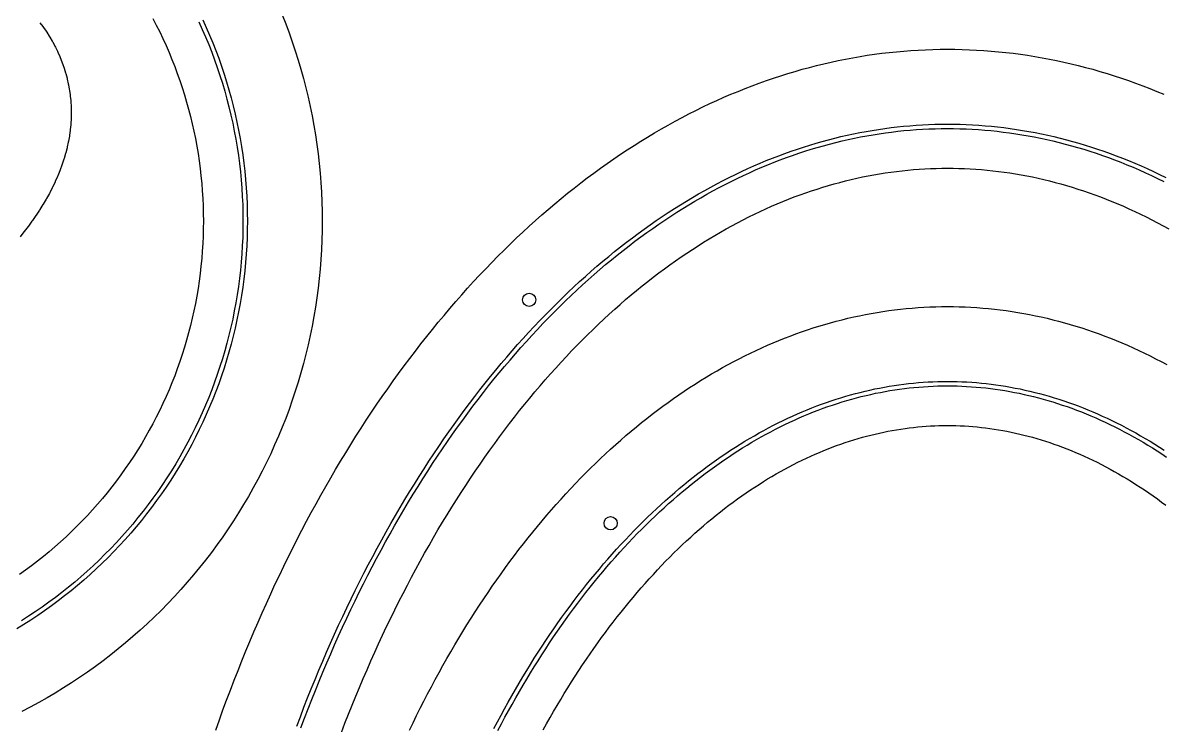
# Model space of a CAD drawing. Header units: metres. Extents: x 10 to 1210, y 10 to 2778.
# Drawn here: x 810 to 1069, y 1068.5 to 1228 of the extents above; entities that cross this region are included whole.
import ezdxf

# ---------------------------------------------------------------- set-up
doc = ezdxf.new("R2010")
doc.units = ezdxf.units.M
for name, color, linetype in [('ACIKLIK', 5, 'Continuous'), ('ASKI_DELIK', 6, 'Continuous'), ('CAM_SABLON', 4, 'Continuous'), ('DIS_KENAR_V91_Z3', 1, 'Continuous'), ('LAMBA_T4_Z4', 3, 'Continuous')]:
    doc.layers.add(name, color=color, linetype=linetype)

msp = doc.modelspace()

# ---------------------------------------------------------------- linework, layer by layer
at = {"layer": 'ACIKLIK'}
for points in [[(839.53, 1229.01), (840.32, 1227.49), (841.08, 1225.96), (841.82, 1224.42), (842.53, 1222.86), (843.21, 1221.29), (843.86, 1219.71), (844.49, 1218.12), (845.09, 1216.52), (845.66, 1214.91), (846.2, 1213.28), (846.72, 1211.65), (847.2, 1210.01), (847.66, 1208.36), (848.09, 1206.71), (848.49, 1205.04), (848.86, 1203.38), (849.2, 1201.7), (849.51, 1200.02), (849.79, 1198.33), (850.05, 1196.64), (850.27, 1194.94), (850.46, 1193.24), (850.63, 1191.54), (850.76, 1189.84), (850.86, 1188.13), (850.94, 1186.42), (850.98, 1184.71), (851, 1183), (851, 1183), (850.98, 1181.29), (850.94, 1179.58), (850.86, 1177.87), (850.76, 1176.16), (850.63, 1174.46), (850.46, 1172.76), (850.27, 1171.06), (850.05, 1169.36), (849.79, 1167.67), (849.51, 1165.98), (849.2, 1164.3), (848.86, 1162.62), (848.49, 1160.96), (848.09, 1159.29), (847.66, 1157.64), (847.2, 1155.99), (846.72, 1154.35), (846.2, 1152.72), (845.66, 1151.09), (845.09, 1149.48), (844.49, 1147.88), (843.86, 1146.29), (843.21, 1144.71), (842.53, 1143.14), (841.82, 1141.58), (841.08, 1140.04), (840.32, 1138.51), (839.53, 1136.99), (838.71, 1135.49), (837.87, 1134), (837, 1132.53), (836.11, 1131.07), (835.19, 1129.63), (834.24, 1128.2), (833.28, 1126.79), (832.28, 1125.4), (831.27, 1124.02), (830.22, 1122.67), (829.16, 1121.33), (828.07, 1120.01), (826.96, 1118.71), (825.83, 1117.43), (824.67, 1116.16), (823.49, 1114.92), (822.3, 1113.7), (821.08, 1112.51), (819.84, 1111.33), (818.57, 1110.17), (817.29, 1109.04), (815.99, 1107.93), (814.67, 1106.84), (813.33, 1105.78), (811.98, 1104.73), (810.6, 1103.72), (809.21, 1102.72)], [(882.37, 1066.91), (883.17, 1068.98), (883.98, 1071.04), (884.79, 1073.09), (885.62, 1075.12), (886.46, 1077.14), (887.31, 1079.15), (888.17, 1081.15), (889.04, 1083.13), (889.92, 1085.09), (890.81, 1087.05), (891.72, 1088.99), (892.63, 1090.92), (893.55, 1092.83), (894.48, 1094.72), (895.42, 1096.61), (896.37, 1098.47), (897.33, 1100.33), (898.29, 1102.17), (899.27, 1103.99), (900.26, 1105.8), (901.25, 1107.59), (902.26, 1109.36), (903.27, 1111.12), (904.29, 1112.87), (905.32, 1114.6), (906.36, 1116.31), (907.41, 1118.01), (908.46, 1119.69), (909.52, 1121.35), (910.59, 1122.99), (911.67, 1124.62), (912.76, 1126.24), (913.85, 1127.83), (914.95, 1129.41), (916.06, 1130.97), (917.17, 1132.51), (918.29, 1134.04), (919.42, 1135.55), (920.56, 1137.04), (921.7, 1138.51), (922.84, 1139.96), (924, 1141.4), (925.16, 1142.82), (926.32, 1144.22), (927.5, 1145.6), (928.67, 1146.96), (929.86, 1148.31), (931.04, 1149.63), (932.24, 1150.94), (933.44, 1152.23), (934.64, 1153.5), (935.85, 1154.75), (937.06, 1155.98), (938.28, 1157.19), (939.5, 1158.39), (940.73, 1159.56), (941.96, 1160.72), (943.19, 1161.85), (944.43, 1162.97), (945.67, 1164.07), (946.91, 1165.15), (948.16, 1166.21), (949.41, 1167.24), (950.67, 1168.26), (951.92, 1169.26), (953.18, 1170.25), (954.45, 1171.21), (955.71, 1172.15), (956.98, 1173.07), (958.25, 1173.97), (959.52, 1174.86), (960.79, 1175.72), (962.07, 1176.57), (963.35, 1177.39), (964.62, 1178.2), (965.9, 1178.98), (967.19, 1179.75), (968.47, 1180.5), (969.75, 1181.23), (971.04, 1181.93), (972.32, 1182.62), (973.61, 1183.29), (974.9, 1183.94), (976.19, 1184.58), (977.48, 1185.19), (978.77, 1185.78), (980.05, 1186.36), (981.34, 1186.91), (982.63, 1187.45), (983.93, 1187.96), (985.22, 1188.46), (986.51, 1188.94), (987.8, 1189.4), (989.09, 1189.85), (990.38, 1190.27), (991.67, 1190.68), (992.96, 1191.06), (994.25, 1191.43), (995.54, 1191.78), (996.83, 1192.11), (998.12, 1192.43), (999.41, 1192.72), (1000.7, 1193), (1001.98, 1193.26), (1003.27, 1193.5), (1004.56, 1193.72), (1005.85, 1193.92), (1007.14, 1194.11), (1008.42, 1194.28), (1009.71, 1194.43), (1011, 1194.56), (1012.28, 1194.68), (1013.57, 1194.78), (1014.86, 1194.86), (1016.14, 1194.92), (1017.43, 1194.96), (1018.71, 1194.99), (1020, 1195), (1021.29, 1194.99), (1022.57, 1194.96), (1023.86, 1194.92), (1025.14, 1194.86), (1026.43, 1194.78), (1027.72, 1194.68), (1029, 1194.56), (1030.29, 1194.43), (1031.58, 1194.28), (1032.86, 1194.11), (1034.15, 1193.92), (1035.44, 1193.72), (1036.73, 1193.5), (1038.02, 1193.26), (1039.3, 1193), (1040.59, 1192.72), (1041.88, 1192.43), (1043.17, 1192.11), (1044.46, 1191.78), (1045.75, 1191.43), (1047.04, 1191.06), (1048.33, 1190.68), (1049.62, 1190.27), (1050.91, 1189.85), (1052.2, 1189.4), (1053.49, 1188.94), (1054.78, 1188.46), (1056.07, 1187.96), (1057.37, 1187.45), (1058.66, 1186.91), (1059.95, 1186.36), (1061.23, 1185.78), (1062.52, 1185.19), (1063.81, 1184.58), (1065.1, 1183.94), (1066.39, 1183.29), (1067.68, 1182.62), (1068.96, 1181.93), (1070.25, 1181.23)], [(928.18, 1067.47), (928.96, 1068.88), (929.75, 1070.27), (930.55, 1071.66), (931.35, 1073.03), (932.16, 1074.38), (932.97, 1075.73), (933.8, 1077.06), (934.62, 1078.38), (935.46, 1079.68), (936.3, 1080.97), (937.14, 1082.25), (937.99, 1083.51), (938.85, 1084.76), (939.71, 1085.99), (940.57, 1087.22), (941.45, 1088.42), (942.32, 1089.62), (943.2, 1090.79), (944.09, 1091.96), (944.98, 1093.11), (945.88, 1094.24), (946.78, 1095.36), (947.68, 1096.47), (948.59, 1097.56), (949.5, 1098.64), (950.42, 1099.7), (951.34, 1100.75), (952.27, 1101.78), (953.2, 1102.79), (954.13, 1103.8), (955.06, 1104.78), (956, 1105.75), (956.94, 1106.71), (957.89, 1107.65), (958.83, 1108.58), (959.78, 1109.49), (960.73, 1110.38), (961.69, 1111.26), (962.65, 1112.12), (963.61, 1112.97), (964.57, 1113.8), (965.53, 1114.62), (966.5, 1115.42), (967.46, 1116.21), (968.43, 1116.98), (969.4, 1117.74), (970.37, 1118.48), (971.35, 1119.2), (972.32, 1119.91), (973.3, 1120.6), (974.27, 1121.28), (975.25, 1121.95), (976.23, 1122.59), (977.21, 1123.22), (978.19, 1123.84), (979.16, 1124.44), (980.14, 1125.03), (981.12, 1125.6), (982.1, 1126.16), (983.08, 1126.7), (984.06, 1127.22), (985.05, 1127.73), (986.03, 1128.23), (987, 1128.71), (987.98, 1129.17), (988.96, 1129.62), (989.94, 1130.06), (990.92, 1130.48), (991.9, 1130.89), (992.88, 1131.28), (993.85, 1131.66), (994.83, 1132.02), (995.81, 1132.37), (996.78, 1132.7), (997.75, 1133.02), (998.73, 1133.33), (999.7, 1133.62), (1000.67, 1133.9), (1001.65, 1134.16), (1002.62, 1134.41), (1003.59, 1134.65), (1004.56, 1134.87), (1005.52, 1135.08), (1006.49, 1135.27), (1007.46, 1135.45), (1008.43, 1135.62), (1009.39, 1135.77), (1010.36, 1135.91), (1011.33, 1136.04), (1012.29, 1136.15), (1013.25, 1136.25), (1014.22, 1136.34), (1015.18, 1136.41), (1016.15, 1136.47), (1017.11, 1136.52), (1018.07, 1136.55), (1019.04, 1136.57), (1020, 1136.58), (1020.96, 1136.57), (1021.93, 1136.55), (1022.89, 1136.52), (1023.85, 1136.47), (1024.82, 1136.41), (1025.78, 1136.34), (1026.75, 1136.25), (1027.71, 1136.15), (1028.67, 1136.04), (1029.64, 1135.91), (1030.61, 1135.77), (1031.57, 1135.62), (1032.54, 1135.45), (1033.51, 1135.27), (1034.48, 1135.08), (1035.44, 1134.87), (1036.41, 1134.65), (1037.38, 1134.41), (1038.35, 1134.16), (1039.33, 1133.9), (1040.3, 1133.62), (1041.27, 1133.33), (1042.25, 1133.02), (1043.22, 1132.7), (1044.19, 1132.37), (1045.17, 1132.02), (1046.15, 1131.66), (1047.12, 1131.28), (1048.1, 1130.89), (1049.08, 1130.48), (1050.06, 1130.06), (1051.04, 1129.62), (1052.02, 1129.17), (1053, 1128.71), (1053.97, 1128.23), (1054.95, 1127.73), (1055.94, 1127.22), (1056.92, 1126.7), (1057.9, 1126.16), (1058.88, 1125.6), (1059.86, 1125.03), (1060.84, 1124.44), (1061.81, 1123.84), (1062.79, 1123.22), (1063.77, 1122.59), (1064.75, 1121.95), (1065.73, 1121.28), (1066.7, 1120.6), (1067.68, 1119.91), (1068.65, 1119.2), (1069.63, 1118.48)]]:
    msp.add_lwpolyline(points, dxfattribs=at)
at = {"layer": 'ASKI_DELIK'}
for centre in [(925, 1165.11), (943.5, 1114.39)]:
    msp.add_circle(centre, 1.5, dxfattribs=at)
at = {"layer": 'CAM_SABLON'}
for points in [[(849.97, 1228.22), (850.75, 1226.52), (851.49, 1224.81), (852.21, 1223.08), (852.89, 1221.35), (853.55, 1219.6), (854.17, 1217.84), (854.76, 1216.06), (855.32, 1214.28), (855.85, 1212.49), (856.35, 1210.69), (856.82, 1208.89), (857.26, 1207.07), (857.66, 1205.25), (858.03, 1203.42), (858.37, 1201.58), (858.68, 1199.74), (858.96, 1197.89), (859.2, 1196.04), (859.41, 1194.18), (859.59, 1192.33), (859.74, 1190.46), (859.85, 1188.6), (859.93, 1186.73), (859.98, 1184.87), (860, 1183), (860, 1183), (859.98, 1181.13), (859.93, 1179.27), (859.85, 1177.4), (859.74, 1175.54), (859.59, 1173.67), (859.41, 1171.82), (859.2, 1169.96), (858.96, 1168.11), (858.68, 1166.26), (858.37, 1164.42), (858.03, 1162.58), (857.66, 1160.75), (857.26, 1158.93), (856.82, 1157.11), (856.35, 1155.31), (855.85, 1153.51), (855.32, 1151.72), (854.76, 1149.94), (854.17, 1148.16), (853.55, 1146.4), (852.89, 1144.65), (852.21, 1142.92), (851.49, 1141.19), (850.75, 1139.48), (849.97, 1137.78), (849.17, 1136.09), (848.34, 1134.42), (847.47, 1132.77), (846.58, 1131.13), (845.66, 1129.5), (844.72, 1127.89), (843.74, 1126.3), (842.74, 1124.72), (841.71, 1123.17), (840.65, 1121.63), (839.56, 1120.11), (838.45, 1118.61), (837.32, 1117.12), (836.15, 1115.66), (834.97, 1114.22), (833.75, 1112.8), (832.52, 1111.4), (831.25, 1110.03), (829.97, 1108.67), (828.66, 1107.34), (827.33, 1106.03), (825.97, 1104.75), (824.6, 1103.48), (823.2, 1102.25), (821.78, 1101.03), (820.34, 1099.85), (818.88, 1098.68), (817.39, 1097.55), (815.89, 1096.44), (814.37, 1095.35), (812.83, 1094.29), (811.28, 1093.26), (809.7, 1092.26)], [(873.16, 1067.97), (873.96, 1070.11), (874.78, 1072.24), (875.61, 1074.35), (876.45, 1076.45), (877.3, 1078.54), (878.16, 1080.62), (879.04, 1082.69), (879.92, 1084.74), (880.82, 1086.78), (881.72, 1088.8), (882.64, 1090.81), (883.57, 1092.81), (884.5, 1094.79), (885.45, 1096.76), (886.41, 1098.72), (887.38, 1100.66), (888.36, 1102.58), (889.35, 1104.49), (890.35, 1106.39), (891.36, 1108.27), (892.37, 1110.14), (893.4, 1111.99), (894.44, 1113.82), (895.49, 1115.64), (896.54, 1117.45), (897.61, 1119.23), (898.68, 1121.01), (899.76, 1122.76), (900.86, 1124.5), (901.96, 1126.22), (903.07, 1127.93), (904.18, 1129.62), (905.31, 1131.29), (906.45, 1132.95), (907.59, 1134.59), (908.74, 1136.21), (909.9, 1137.81), (911.06, 1139.4), (912.24, 1140.97), (913.42, 1142.52), (914.61, 1144.05), (915.8, 1145.57), (917.01, 1147.07), (918.22, 1148.55), (919.43, 1150.01), (920.66, 1151.45), (921.89, 1152.88), (923.13, 1154.28), (924.37, 1155.67), (925.62, 1157.04), (926.88, 1158.39), (928.14, 1159.72), (929.41, 1161.03), (930.68, 1162.33), (931.96, 1163.6), (933.24, 1164.86), (934.53, 1166.09), (935.83, 1167.31), (937.13, 1168.51), (938.43, 1169.68), (939.74, 1170.84), (941.06, 1171.98), (942.37, 1173.1), (943.7, 1174.2), (945.02, 1175.28), (946.36, 1176.34), (947.69, 1177.38), (949.03, 1178.4), (950.37, 1179.4), (951.72, 1180.38), (953.07, 1181.34), (954.43, 1182.28), (955.78, 1183.2), (957.14, 1184.1), (958.51, 1184.98), (959.87, 1185.84), (961.24, 1186.68), (962.61, 1187.5), (963.99, 1188.3), (965.36, 1189.08), (966.74, 1189.84), (968.12, 1190.58), (969.5, 1191.3), (970.89, 1192), (972.27, 1192.68), (973.66, 1193.34), (975.05, 1193.98), (976.44, 1194.6), (977.84, 1195.2), (979.23, 1195.78), (980.63, 1196.34), (982.03, 1196.88), (983.42, 1197.4), (984.82, 1197.9), (986.22, 1198.38), (987.63, 1198.84), (989.03, 1199.28), (990.43, 1199.7), (991.83, 1200.1), (993.24, 1200.48), (994.64, 1200.84), (996.05, 1201.19), (997.46, 1201.51), (998.86, 1201.81), (1000.27, 1202.09), (1001.68, 1202.36), (1003.09, 1202.6), (1004.49, 1202.82), (1005.9, 1203.03), (1007.31, 1203.21), (1008.72, 1203.38), (1010.13, 1203.52), (1011.54, 1203.65), (1012.95, 1203.76), (1014.36, 1203.84), (1015.77, 1203.91), (1017.18, 1203.96), (1018.59, 1203.99), (1020, 1204), (1021.41, 1203.99), (1022.82, 1203.96), (1024.23, 1203.91), (1025.64, 1203.84), (1027.05, 1203.76), (1028.46, 1203.65), (1029.87, 1203.52), (1031.28, 1203.38), (1032.69, 1203.21), (1034.1, 1203.03), (1035.51, 1202.82), (1036.91, 1202.6), (1038.32, 1202.36), (1039.73, 1202.09), (1041.14, 1201.81), (1042.54, 1201.51), (1043.95, 1201.19), (1045.36, 1200.84), (1046.76, 1200.48), (1048.17, 1200.1), (1049.57, 1199.7), (1050.97, 1199.28), (1052.37, 1198.84), (1053.78, 1198.38), (1055.18, 1197.9), (1056.58, 1197.4), (1057.97, 1196.88), (1059.37, 1196.34), (1060.77, 1195.78), (1062.16, 1195.2), (1063.56, 1194.6), (1064.95, 1193.98), (1066.34, 1193.34), (1067.73, 1192.68), (1069.11, 1192)], [(917.9, 1067.33), (918.69, 1068.84), (919.49, 1070.33), (920.3, 1071.81), (921.11, 1073.28), (921.94, 1074.73), (922.77, 1076.17), (923.6, 1077.6), (924.45, 1079.02), (925.3, 1080.42), (926.15, 1081.81), (927.02, 1083.19), (927.89, 1084.55), (928.77, 1085.91), (929.65, 1087.24), (930.54, 1088.57), (931.44, 1089.88), (932.35, 1091.17), (933.26, 1092.45), (934.17, 1093.72), (935.09, 1094.98), (936.02, 1096.22), (936.95, 1097.44), (937.89, 1098.65), (938.84, 1099.85), (939.79, 1101.03), (940.74, 1102.2), (941.7, 1103.35), (942.67, 1104.49), (943.64, 1105.61), (944.61, 1106.72), (945.59, 1107.81), (946.58, 1108.89), (947.57, 1109.96), (948.56, 1111), (949.56, 1112.04), (950.56, 1113.05), (951.56, 1114.06), (952.57, 1115.04), (953.59, 1116.01), (954.61, 1116.97), (955.63, 1117.91), (956.65, 1118.84), (957.68, 1119.74), (958.71, 1120.64), (959.74, 1121.52), (960.78, 1122.38), (961.82, 1123.22), (962.87, 1124.05), (963.91, 1124.87), (964.96, 1125.67), (966.01, 1126.45), (967.07, 1127.22), (968.12, 1127.97), (969.18, 1128.7), (970.24, 1129.42), (971.3, 1130.12), (972.37, 1130.81), (973.43, 1131.48), (974.5, 1132.14), (975.57, 1132.78), (976.64, 1133.4), (977.71, 1134.01), (978.79, 1134.6), (979.86, 1135.18), (980.94, 1135.74), (982.01, 1136.28), (983.09, 1136.81), (984.17, 1137.33), (985.25, 1137.82), (986.33, 1138.3), (987.41, 1138.77), (988.5, 1139.22), (989.58, 1139.65), (990.66, 1140.07), (991.75, 1140.48), (992.83, 1140.86), (993.92, 1141.23), (995, 1141.59), (996.09, 1141.93), (997.17, 1142.26), (998.26, 1142.57), (999.35, 1142.86), (1000.43, 1143.14), (1001.52, 1143.41), (1002.61, 1143.65), (1003.69, 1143.89), (1004.78, 1144.11), (1005.87, 1144.31), (1006.95, 1144.5), (1008.04, 1144.67), (1009.13, 1144.83), (1010.22, 1144.97), (1011.3, 1145.1), (1012.39, 1145.21), (1013.48, 1145.31), (1014.56, 1145.39), (1015.65, 1145.46), (1016.74, 1145.51), (1017.83, 1145.55), (1018.91, 1145.57), (1020, 1145.58), (1021.09, 1145.57), (1022.17, 1145.55), (1023.26, 1145.51), (1024.35, 1145.46), (1025.44, 1145.39), (1026.52, 1145.31), (1027.61, 1145.21), (1028.7, 1145.1), (1029.78, 1144.97), (1030.87, 1144.83), (1031.96, 1144.67), (1033.05, 1144.5), (1034.13, 1144.31), (1035.22, 1144.11), (1036.31, 1143.89), (1037.39, 1143.65), (1038.48, 1143.41), (1039.57, 1143.14), (1040.65, 1142.86), (1041.74, 1142.57), (1042.83, 1142.26), (1043.91, 1141.93), (1045, 1141.59), (1046.08, 1141.23), (1047.17, 1140.86), (1048.25, 1140.48), (1049.34, 1140.07), (1050.42, 1139.65), (1051.5, 1139.22), (1052.59, 1138.77), (1053.67, 1138.3), (1054.75, 1137.82), (1055.83, 1137.33), (1056.91, 1136.81), (1057.99, 1136.28), (1059.06, 1135.74), (1060.14, 1135.18), (1061.21, 1134.6), (1062.29, 1134.01), (1063.36, 1133.4), (1064.43, 1132.78), (1065.5, 1132.14), (1066.57, 1131.48), (1067.63, 1130.81), (1068.7, 1130.12), (1069.76, 1129.42)]]:
    msp.add_lwpolyline(points, dxfattribs=at)
at = {"layer": 'DIS_KENAR_V91_Z3'}
for points in [[(813.88, 1228.03), (814.54, 1227.15), (814.67, 1226.97), (815.29, 1226.08), (815.42, 1225.89), (816, 1224.97), (816.12, 1224.78), (816.67, 1223.85), (816.78, 1223.65), (817.29, 1222.7), (817.4, 1222.5), (817.87, 1221.53), (817.97, 1221.32), (818.4, 1220.35), (818.49, 1220.13), (818.88, 1219.14), (818.96, 1218.92), (819.32, 1217.92), (819.39, 1217.7), (819.7, 1216.68), (819.77, 1216.46), (820.04, 1215.43), (820.1, 1215.2), (820.33, 1214.17), (820.38, 1213.94), (820.56, 1212.9), (820.6, 1212.66), (820.75, 1211.62), (820.78, 1211.38), (820.88, 1210.33), (820.9, 1210.09), (820.97, 1209.03), (820.98, 1208.79), (821, 1207.72), (821, 1207.49), (820.98, 1206.42), (820.97, 1206.18), (820.9, 1205.1), (820.88, 1204.87), (820.78, 1203.79), (820.75, 1203.56), (820.6, 1202.47), (820.57, 1202.25), (820.37, 1201.16), (820.33, 1200.94), (820.1, 1199.84), (820.05, 1199.63), (819.77, 1198.52), (819.71, 1198.32), (819.39, 1197.21), (819.32, 1197.01), (818.96, 1195.9), (818.89, 1195.71), (818.48, 1194.59), (818.41, 1194.41), (817.96, 1193.29), (817.88, 1193.12), (817.38, 1191.99), (817.31, 1191.83), (816.77, 1190.7), (816.69, 1190.54), (816.1, 1189.42), (816.02, 1189.27), (815.4, 1188.14), (815.31, 1187.99), (814.65, 1186.86), (814.57, 1186.73), (813.86, 1185.6), (813.78, 1185.47), (813.03, 1184.34), (812.95, 1184.22), (812.16, 1183.09), (812.08, 1182.98), (811.25, 1181.85), (811.18, 1181.75), (810.31, 1180.61), (810.24, 1180.52), (809.37, 1179.43)], [(868.9, 1229.83), (869.7, 1227.8), (870.46, 1225.75), (871.19, 1223.7), (871.88, 1221.63), (872.54, 1219.55), (873.16, 1217.45), (873.74, 1215.35), (874.29, 1213.24), (874.8, 1211.12), (875.27, 1208.99), (875.7, 1206.85), (876.1, 1204.71), (876.46, 1202.55), (876.78, 1200.4), (877.07, 1198.23), (877.32, 1196.07), (877.52, 1193.89), (877.7, 1191.72), (877.83, 1189.54), (877.92, 1187.36), (877.98, 1185.18), (878, 1183), (878, 1183), (877.98, 1180.82), (877.92, 1178.64), (877.83, 1176.46), (877.7, 1174.28), (877.52, 1172.11), (877.32, 1169.93), (877.07, 1167.77), (876.78, 1165.6), (876.46, 1163.45), (876.1, 1161.29), (875.7, 1159.15), (875.27, 1157.01), (874.8, 1154.88), (874.29, 1152.76), (873.74, 1150.65), (873.16, 1148.55), (872.54, 1146.45), (871.88, 1144.37), (871.19, 1142.3), (870.46, 1140.25), (869.7, 1138.2), (868.9, 1136.17), (868.06, 1134.16), (867.19, 1132.16), (866.29, 1130.17), (865.35, 1128.2), (864.38, 1126.25), (863.37, 1124.32), (862.33, 1122.4), (861.25, 1120.5), (860.15, 1118.62), (859.01, 1116.76), (857.83, 1114.92), (856.63, 1113.1), (855.39, 1111.3), (854.13, 1109.53), (852.83, 1107.77), (851.5, 1106.04), (850.14, 1104.33), (848.76, 1102.65), (847.34, 1100.99), (845.89, 1099.36), (844.42, 1097.75), (842.92, 1096.17), (841.39, 1094.61), (839.83, 1093.08), (838.25, 1091.58), (836.64, 1090.11), (835.01, 1088.66), (833.35, 1087.24), (831.67, 1085.86), (829.96, 1084.5), (828.23, 1083.17), (826.47, 1081.87), (824.7, 1080.61), (822.9, 1079.37), (821.08, 1078.17), (819.24, 1076.99), (817.38, 1075.85), (815.5, 1074.75), (813.6, 1073.67), (811.68, 1072.63), (809.75, 1071.62)], [(853.82, 1067.44), (854.63, 1069.73), (855.46, 1072), (856.29, 1074.26), (857.14, 1076.51), (858, 1078.75), (858.87, 1080.98), (859.76, 1083.19), (860.65, 1085.39), (861.56, 1087.58), (862.48, 1089.76), (863.42, 1091.92), (864.36, 1094.07), (865.32, 1096.21), (866.29, 1098.34), (867.27, 1100.45), (868.26, 1102.54), (869.26, 1104.63), (870.28, 1106.7), (871.3, 1108.75), (872.34, 1110.8), (873.39, 1112.82), (874.45, 1114.84), (875.52, 1116.83), (876.61, 1118.82), (877.7, 1120.79), (878.8, 1122.74), (879.92, 1124.68), (881.04, 1126.6), (882.18, 1128.51), (883.33, 1130.4), (884.48, 1132.27), (885.65, 1134.13), (886.83, 1135.98), (888.01, 1137.8), (889.21, 1139.61), (890.42, 1141.41), (891.64, 1143.18), (892.87, 1144.94), (894.1, 1146.69), (895.35, 1148.41), (896.6, 1150.12), (897.87, 1151.81), (899.15, 1153.49), (900.43, 1155.14), (901.72, 1156.78), (903.02, 1158.4), (904.34, 1160.01), (905.66, 1161.59), (906.98, 1163.16), (908.32, 1164.71), (909.67, 1166.23), (911.02, 1167.75), (912.38, 1169.24), (913.75, 1170.71), (915.13, 1172.17), (916.52, 1173.6), (917.91, 1175.02), (919.32, 1176.41), (920.73, 1177.79), (922.14, 1179.15), (923.57, 1180.49), (925, 1181.81), (926.44, 1183.11), (927.89, 1184.39), (929.34, 1185.65), (930.8, 1186.88), (932.27, 1188.1), (933.74, 1189.3), (935.22, 1190.48), (936.71, 1191.64), (938.2, 1192.78), (939.7, 1193.89), (941.21, 1194.99), (942.72, 1196.06), (944.24, 1197.12), (945.76, 1198.15), (947.29, 1199.16), (948.82, 1200.16), (950.36, 1201.13), (951.91, 1202.07), (953.46, 1203), (955.02, 1203.91), (956.58, 1204.79), (958.14, 1205.66), (959.71, 1206.5), (961.29, 1207.32), (962.87, 1208.12), (964.45, 1208.89), (966.04, 1209.65), (967.63, 1210.38), (969.22, 1211.09), (970.82, 1211.78), (972.43, 1212.44), (974.03, 1213.09), (975.65, 1213.71), (977.26, 1214.31), (978.88, 1214.89), (980.5, 1215.44), (982.12, 1215.98), (983.75, 1216.49), (985.38, 1216.98), (987.01, 1217.44), (988.64, 1217.89), (990.28, 1218.31), (991.92, 1218.7), (993.56, 1219.08), (995.2, 1219.43), (996.84, 1219.76), (998.49, 1220.07), (1000.14, 1220.36), (1001.79, 1220.62), (1003.44, 1220.86), (1005.09, 1221.08), (1006.75, 1221.27), (1008.4, 1221.44), (1010.06, 1221.59), (1011.71, 1221.71), (1013.37, 1221.82), (1015.03, 1221.9), (1016.68, 1221.95), (1018.34, 1221.99), (1020, 1222), (1021.66, 1221.99), (1023.32, 1221.95), (1024.97, 1221.9), (1026.63, 1221.82), (1028.29, 1221.71), (1029.94, 1221.59), (1031.6, 1221.44), (1033.25, 1221.27), (1034.91, 1221.08), (1036.56, 1220.86), (1038.21, 1220.62), (1039.86, 1220.36), (1041.51, 1220.07), (1043.16, 1219.76), (1044.8, 1219.43), (1046.44, 1219.08), (1048.08, 1218.7), (1049.72, 1218.31), (1051.36, 1217.89), (1052.99, 1217.44), (1054.62, 1216.98), (1056.25, 1216.49), (1057.88, 1215.98), (1059.5, 1215.44), (1061.12, 1214.89), (1062.74, 1214.31), (1064.35, 1213.71), (1065.97, 1213.09), (1067.57, 1212.44), (1069.18, 1211.78)], [(897.81, 1067.39), (898.62, 1069.06), (899.43, 1070.73), (900.26, 1072.39), (901.1, 1074.03), (901.94, 1075.66), (902.8, 1077.28), (903.66, 1078.89), (904.53, 1080.49), (905.41, 1082.07), (906.3, 1083.65), (907.2, 1085.21), (908.1, 1086.76), (909.02, 1088.29), (909.94, 1089.81), (910.87, 1091.32), (911.81, 1092.82), (912.76, 1094.31), (913.72, 1095.78), (914.68, 1097.23), (915.65, 1098.68), (916.63, 1100.11), (917.62, 1101.53), (918.62, 1102.93), (919.62, 1104.32), (920.63, 1105.7), (921.65, 1107.06), (922.68, 1108.41), (923.71, 1109.74), (924.76, 1111.06), (925.8, 1112.37), (926.86, 1113.66), (927.92, 1114.93), (928.99, 1116.19), (930.07, 1117.44), (931.15, 1118.67), (932.24, 1119.89), (933.34, 1121.09), (934.44, 1122.28), (935.55, 1123.45), (936.67, 1124.6), (937.79, 1125.75), (938.92, 1126.87), (940.06, 1127.98), (941.2, 1129.07), (942.35, 1130.15), (943.5, 1131.21), (944.66, 1132.26), (945.82, 1133.29), (946.99, 1134.3), (948.17, 1135.3), (949.35, 1136.28), (950.54, 1137.25), (951.73, 1138.2), (952.93, 1139.13), (954.13, 1140.05), (955.34, 1140.94), (956.55, 1141.83), (957.77, 1142.69), (958.99, 1143.54), (960.22, 1144.37), (961.45, 1145.19), (962.69, 1145.99), (963.93, 1146.77), (965.17, 1147.53), (966.42, 1148.28), (967.67, 1149.01), (968.93, 1149.72), (970.19, 1150.42), (971.45, 1151.09), (972.72, 1151.75), (973.99, 1152.4), (975.27, 1153.02), (976.55, 1153.63), (977.83, 1154.22), (979.11, 1154.79), (980.4, 1155.35), (981.69, 1155.88), (982.99, 1156.4), (984.28, 1156.9), (985.58, 1157.39), (986.88, 1157.85), (988.19, 1158.3), (989.5, 1158.73), (990.81, 1159.14), (992.12, 1159.53), (993.43, 1159.91), (994.75, 1160.27), (996.07, 1160.6), (997.39, 1160.93), (998.71, 1161.23), (1000.03, 1161.51), (1001.35, 1161.78), (1002.68, 1162.03), (1004.01, 1162.26), (1005.34, 1162.47), (1006.67, 1162.66), (1008, 1162.83), (1009.33, 1162.99), (1010.66, 1163.13), (1011.99, 1163.25), (1013.33, 1163.35), (1014.66, 1163.43), (1015.99, 1163.5), (1017.33, 1163.54), (1018.66, 1163.57), (1020, 1163.58), (1021.34, 1163.57), (1022.67, 1163.54), (1024.01, 1163.5), (1025.34, 1163.43), (1026.67, 1163.35), (1028.01, 1163.25), (1029.34, 1163.13), (1030.67, 1162.99), (1032, 1162.83), (1033.33, 1162.66), (1034.66, 1162.47), (1035.99, 1162.26), (1037.32, 1162.03), (1038.65, 1161.78), (1039.97, 1161.51), (1041.29, 1161.23), (1042.61, 1160.93), (1043.93, 1160.6), (1045.25, 1160.27), (1046.57, 1159.91), (1047.88, 1159.53), (1049.19, 1159.14), (1050.5, 1158.73), (1051.81, 1158.3), (1053.12, 1157.85), (1054.42, 1157.39), (1055.72, 1156.9), (1057.01, 1156.4), (1058.31, 1155.88), (1059.6, 1155.35), (1060.89, 1154.79), (1062.17, 1154.22), (1063.45, 1153.63), (1064.73, 1153.02), (1066.01, 1152.4), (1067.28, 1151.75), (1068.55, 1151.09), (1069.81, 1150.42)]]:
    msp.add_lwpolyline(points, dxfattribs=at)
at = {"layer": 'LAMBA_T4_Z4'}
for points in [[(850.88, 1228.64), (851.66, 1226.93), (852.41, 1225.2), (853.14, 1223.46), (853.83, 1221.7), (854.49, 1219.94), (855.12, 1218.16), (855.71, 1216.37), (856.28, 1214.58), (856.82, 1212.77), (857.32, 1210.95), (857.79, 1209.13), (858.23, 1207.29), (858.64, 1205.45), (859.02, 1203.61), (859.36, 1201.75), (859.67, 1199.89), (859.95, 1198.03), (860.19, 1196.16), (860.41, 1194.29), (860.59, 1192.41), (860.74, 1190.53), (860.85, 1188.65), (860.93, 1186.77), (860.98, 1184.88), (861, 1183), (861, 1183), (860.98, 1181.12), (860.93, 1179.23), (860.85, 1177.35), (860.74, 1175.47), (860.59, 1173.59), (860.41, 1171.71), (860.19, 1169.84), (859.95, 1167.97), (859.67, 1166.11), (859.36, 1164.25), (859.02, 1162.39), (858.64, 1160.55), (858.23, 1158.71), (857.79, 1156.87), (857.32, 1155.05), (856.82, 1153.23), (856.28, 1151.42), (855.71, 1149.63), (855.12, 1147.84), (854.49, 1146.06), (853.83, 1144.3), (853.14, 1142.54), (852.41, 1140.8), (851.66, 1139.07), (850.88, 1137.36), (850.07, 1135.66), (849.23, 1133.97), (848.36, 1132.3), (847.46, 1130.64), (846.53, 1129), (845.57, 1127.38), (844.59, 1125.77), (843.58, 1124.18), (842.54, 1122.61), (841.47, 1121.05), (840.37, 1119.52), (839.25, 1118), (838.1, 1116.51), (836.93, 1115.03), (835.73, 1113.58), (834.51, 1112.15), (833.26, 1110.73), (831.99, 1109.34), (830.69, 1107.98), (829.37, 1106.63), (828.02, 1105.31), (826.66, 1104.01), (825.27, 1102.74), (823.85, 1101.49), (822.42, 1100.27), (820.97, 1099.07), (819.49, 1097.9), (818, 1096.75), (816.48, 1095.63), (814.95, 1094.53), (813.39, 1093.46), (811.82, 1092.42), (810.23, 1091.41), (808.62, 1090.43)], [(872.22, 1068.32), (873.03, 1070.47), (873.85, 1072.6), (874.68, 1074.72), (875.52, 1076.83), (876.37, 1078.93), (877.24, 1081.01), (878.12, 1083.08), (879, 1085.14), (879.9, 1087.18), (880.81, 1089.21), (881.73, 1091.23), (882.66, 1093.23), (883.6, 1095.22), (884.55, 1097.2), (885.51, 1099.16), (886.49, 1101.11), (887.47, 1103.04), (888.46, 1104.96), (889.46, 1106.86), (890.48, 1108.75), (891.5, 1110.62), (892.53, 1112.48), (893.57, 1114.32), (894.62, 1116.14), (895.68, 1117.95), (896.75, 1119.75), (897.83, 1121.53), (898.92, 1123.29), (900.01, 1125.04), (901.12, 1126.77), (902.23, 1128.48), (903.35, 1130.18), (904.48, 1131.85), (905.62, 1133.52), (906.77, 1135.16), (907.93, 1136.79), (909.09, 1138.4), (910.26, 1140), (911.44, 1141.57), (912.63, 1143.13), (913.82, 1144.67), (915.02, 1146.19), (916.23, 1147.7), (917.45, 1149.18), (918.67, 1150.65), (919.9, 1152.1), (921.14, 1153.53), (922.38, 1154.95), (923.63, 1156.34), (924.88, 1157.72), (926.15, 1159.07), (927.41, 1160.41), (928.69, 1161.73), (929.97, 1163.03), (931.26, 1164.31), (932.55, 1165.57), (933.84, 1166.82), (935.15, 1168.04), (936.45, 1169.24), (937.77, 1170.43), (939.08, 1171.59), (940.4, 1172.74), (941.73, 1173.86), (943.06, 1174.97), (944.4, 1176.06), (945.74, 1177.12), (947.08, 1178.17), (948.43, 1179.2), (949.78, 1180.2), (951.14, 1181.19), (952.5, 1182.16), (953.86, 1183.1), (955.23, 1184.03), (956.6, 1184.94), (957.97, 1185.82), (959.34, 1186.69), (960.72, 1187.54), (962.1, 1188.36), (963.49, 1189.17), (964.87, 1189.95), (966.26, 1190.72), (967.65, 1191.47), (969.05, 1192.19), (970.44, 1192.9), (971.84, 1193.58), (973.24, 1194.25), (974.64, 1194.89), (976.04, 1195.52), (977.45, 1196.12), (978.85, 1196.71), (980.26, 1197.27), (981.67, 1197.81), (983.08, 1198.34), (984.49, 1198.84), (985.91, 1199.33), (987.32, 1199.79), (988.73, 1200.24), (990.15, 1200.66), (991.57, 1201.06), (992.98, 1201.45), (994.4, 1201.81), (995.82, 1202.16), (997.24, 1202.48), (998.66, 1202.79), (1000.08, 1203.07), (1001.5, 1203.34), (1002.92, 1203.59), (1004.34, 1203.81), (1005.77, 1204.02), (1007.19, 1204.2), (1008.61, 1204.37), (1010.03, 1204.52), (1011.46, 1204.65), (1012.88, 1204.75), (1014.31, 1204.84), (1015.73, 1204.91), (1017.15, 1204.96), (1018.58, 1204.99), (1020, 1205), (1021.42, 1204.99), (1022.85, 1204.96), (1024.27, 1204.91), (1025.69, 1204.84), (1027.12, 1204.75), (1028.54, 1204.65), (1029.97, 1204.52), (1031.39, 1204.37), (1032.81, 1204.2), (1034.23, 1204.02), (1035.66, 1203.81), (1037.08, 1203.59), (1038.5, 1203.34), (1039.92, 1203.07), (1041.34, 1202.79), (1042.76, 1202.48), (1044.18, 1202.16), (1045.6, 1201.81), (1047.02, 1201.45), (1048.43, 1201.06), (1049.85, 1200.66), (1051.27, 1200.24), (1052.68, 1199.79), (1054.09, 1199.33), (1055.51, 1198.84), (1056.92, 1198.34), (1058.33, 1197.81), (1059.74, 1197.27), (1061.15, 1196.71), (1062.55, 1196.12), (1063.96, 1195.52), (1065.36, 1194.89), (1066.76, 1194.25), (1068.16, 1193.58), (1069.56, 1192.9)], [(917.01, 1067.8), (917.81, 1069.31), (918.61, 1070.8), (919.42, 1072.29), (920.24, 1073.76), (921.07, 1075.23), (921.9, 1076.67), (922.74, 1078.11), (923.59, 1079.53), (924.44, 1080.94), (925.31, 1082.34), (926.17, 1083.73), (927.05, 1085.1), (927.93, 1086.45), (928.82, 1087.8), (929.72, 1089.13), (930.62, 1090.44), (931.53, 1091.75), (932.44, 1093.04), (933.36, 1094.31), (934.29, 1095.57), (935.22, 1096.82), (936.16, 1098.05), (937.11, 1099.27), (938.05, 1100.47), (939.01, 1101.66), (939.97, 1102.84), (940.94, 1104), (941.91, 1105.14), (942.88, 1106.27), (943.86, 1107.39), (944.85, 1108.49), (945.84, 1109.57), (946.84, 1110.64), (947.84, 1111.7), (948.84, 1112.74), (949.85, 1113.76), (950.86, 1114.77), (951.88, 1115.76), (952.9, 1116.74), (953.92, 1117.7), (954.95, 1118.65), (955.98, 1119.58), (957.02, 1120.5), (958.06, 1121.4), (959.1, 1122.28), (960.15, 1123.15), (961.2, 1124), (962.25, 1124.84), (963.3, 1125.66), (964.36, 1126.47), (965.42, 1127.25), (966.48, 1128.03), (967.55, 1128.79), (968.61, 1129.53), (969.68, 1130.25), (970.75, 1130.96), (971.83, 1131.66), (972.9, 1132.33), (973.98, 1132.99), (975.06, 1133.64), (976.14, 1134.27), (977.22, 1134.88), (978.31, 1135.48), (979.39, 1136.06), (980.48, 1136.63), (981.57, 1137.18), (982.66, 1137.71), (983.75, 1138.23), (984.84, 1138.73), (985.93, 1139.22), (987.02, 1139.69), (988.12, 1140.14), (989.21, 1140.58), (990.31, 1141.01), (991.4, 1141.41), (992.5, 1141.81), (993.6, 1142.18), (994.7, 1142.54), (995.79, 1142.89), (996.89, 1143.22), (997.99, 1143.53), (999.09, 1143.83), (1000.19, 1144.11), (1001.29, 1144.38), (1002.39, 1144.63), (1003.49, 1144.87), (1004.59, 1145.09), (1005.69, 1145.29), (1006.79, 1145.48), (1007.89, 1145.66), (1008.99, 1145.82), (1010.09, 1145.96), (1011.19, 1146.09), (1012.29, 1146.21), (1013.39, 1146.31), (1014.5, 1146.39), (1015.6, 1146.46), (1016.7, 1146.51), (1017.8, 1146.55), (1018.9, 1146.57), (1020, 1146.58), (1021.1, 1146.57), (1022.2, 1146.55), (1023.3, 1146.51), (1024.4, 1146.46), (1025.5, 1146.39), (1026.61, 1146.31), (1027.71, 1146.21), (1028.81, 1146.09), (1029.91, 1145.96), (1031.01, 1145.82), (1032.11, 1145.66), (1033.21, 1145.48), (1034.31, 1145.29), (1035.41, 1145.09), (1036.51, 1144.87), (1037.61, 1144.63), (1038.71, 1144.38), (1039.81, 1144.11), (1040.91, 1143.83), (1042.01, 1143.53), (1043.11, 1143.22), (1044.21, 1142.89), (1045.3, 1142.54), (1046.4, 1142.18), (1047.5, 1141.81), (1048.6, 1141.41), (1049.69, 1141.01), (1050.79, 1140.58), (1051.88, 1140.14), (1052.98, 1139.69), (1054.07, 1139.22), (1055.16, 1138.73), (1056.25, 1138.23), (1057.34, 1137.71), (1058.43, 1137.18), (1059.52, 1136.63), (1060.61, 1136.06), (1061.69, 1135.48), (1062.78, 1134.88), (1063.86, 1134.27), (1064.94, 1133.64), (1066.02, 1132.99), (1067.1, 1132.33), (1068.17, 1131.66), (1069.25, 1130.96)]]:
    msp.add_lwpolyline(points, dxfattribs=at)

doc.saveas('drawing.dxf')
